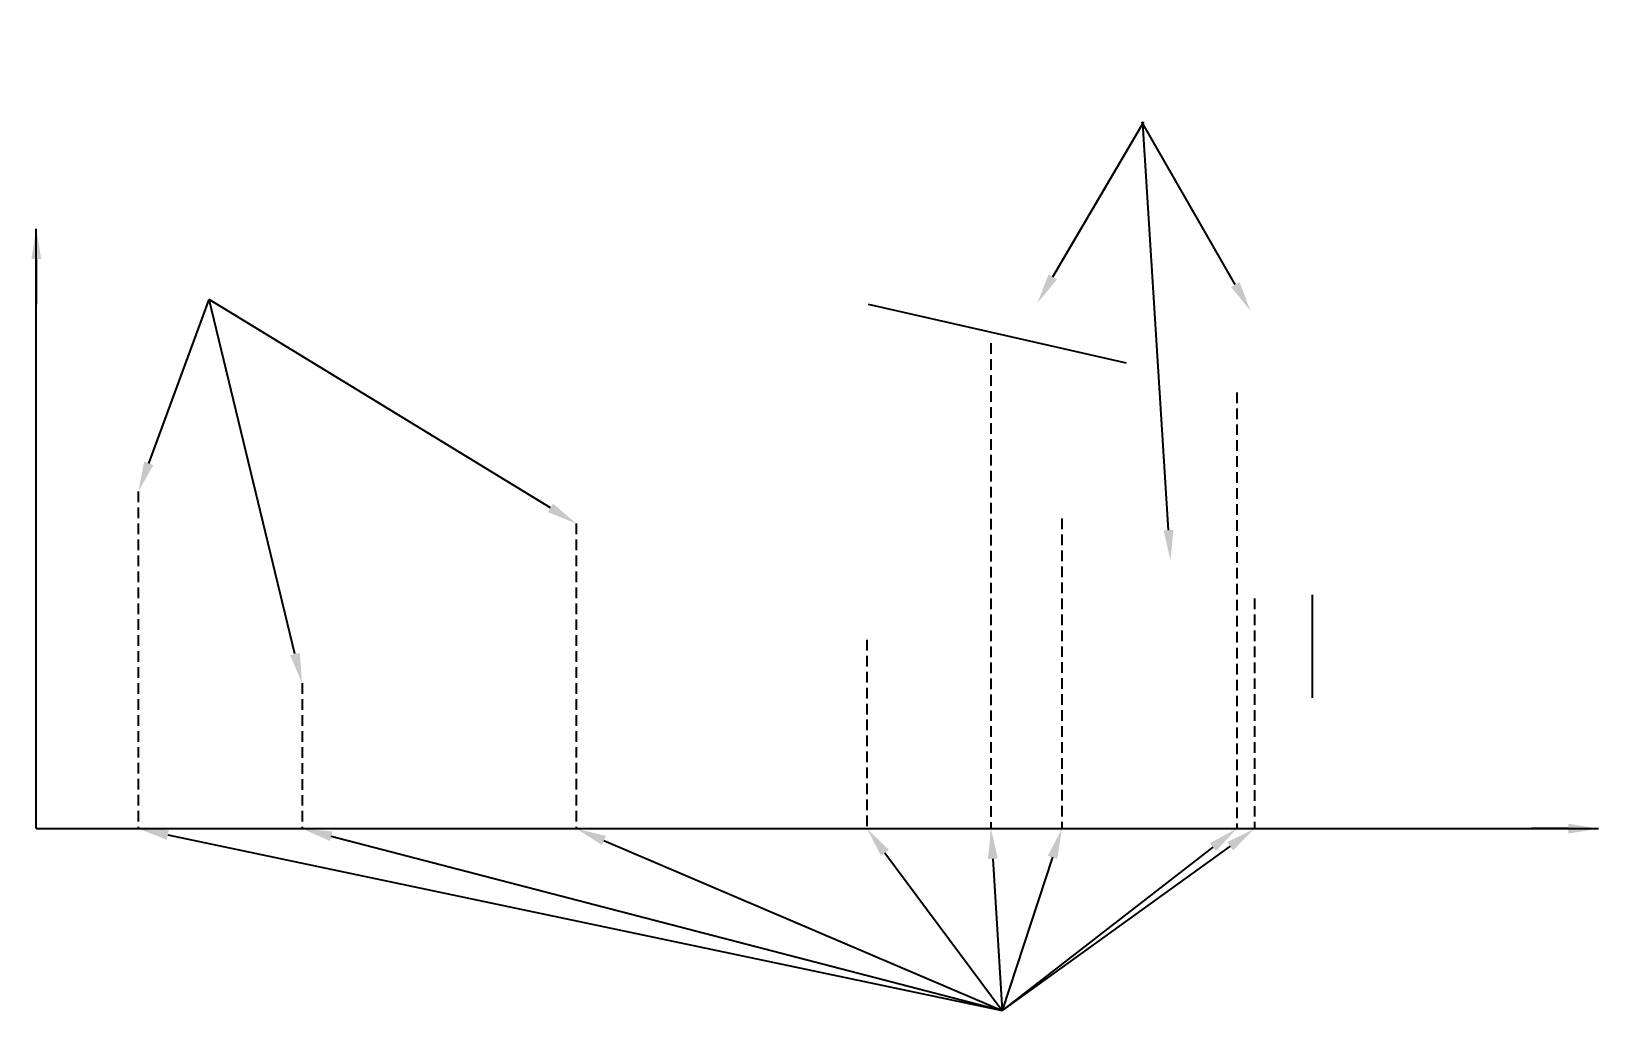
# Model space of a CAD drawing. Header units: millimetres. Extents: x -3434 to 5920, y -776 to 5068.
import ezdxf
from ezdxf import colors
from ezdxf.entities.mleader import LeaderData, LeaderLine
from ezdxf.math import Vec2, Vec3

# ---------------------------------------------------------------- set-up
doc = ezdxf.new("R2010")
doc.units = ezdxf.units.MM
doc.header["$PDMODE"] = 35
doc.linetypes.add('DASHED2', pattern=[9.525, 6.35, -3.175])
doc.styles.get("Standard").update_dxf_attribs({"font": 'arial.ttf'})

msp = doc.modelspace()

# ---------------------------------------------------------------- linework, layer by layer
for p, q in [((-3404.4, 310), (-3404.4, 3890)), ((1560, 3440), (3100, 3090)), ((4210, 1705), (4210, 1090)), ((-3404.4, 310), (5920, 310))]:
    msp.add_line(p, q)
at = {"linetype": 'DASHED2', "ltscale": 10}
for p, q in [((2293.3, 3206.7), (2293.3, 310)), ((3760, 2913.3), (3760, 310)), ((-2795.7, 2321.2), (-2795.7, 310)), ((2716.7, 2160), (2716.7, 310)), ((-181.9, 2130.6), (-181.9, 310)), ((3866.7, 1683.3), (3866.7, 310)), ((1553.3, 1436.7), (1553.3, 310)), ((-1818.4, 1177.4), (-1818.4, 310))]:
    msp.add_line(p, q, dxfattribs=at)
for p in [(1177.6, 310), (1177.6, 310), (1962.8, 310)]:
    msp.add_point(p)

# ---------------------------------------------------------------- leaders
ml = msp.add_multileader_mtext('Standard', dxfattribs=at)
ml.set_content('', color=256)
ml.set_leader_properties()
ml.build(insert=Vec2(0, 0))
ml.multileader.update_dxf_attribs({"text_left_attachment_type": 4, "text_right_attachment_type": 0, "dogleg_length": 0, "arrow_head_size": 180, "scale": 90})
ctx = ml.context
ctx.base_point, ctx.scale, ctx.char_height, ctx.arrow_head_size, ctx.landing_gap_size, ctx.plane_origin = Vec3(3026.4, 4528.3), 90, 360, 180, 180, Vec3(2571, 3447.7)
ctx.left_attachment, ctx.right_attachment = 4, 0
notes = []
notes.append((ctx, [(0, (1, 1, 0), (3206.4, 4528.3), (1, 0), 0, [(0, [(2571, 3447.7)], 0, [])])]))
ctx.mtext.insert, ctx.mtext.flow_direction = Vec3(3206.4, 5068.3), 5
ml = msp.add_multileader_mtext('Standard', dxfattribs=at)
ml.set_content('', color=256)
ml.set_leader_properties()
ml.build(insert=Vec2(0, 0))
ml.multileader.update_dxf_attribs({"text_left_attachment_type": 4, "text_right_attachment_type": 0, "dogleg_length": 0, "arrow_head_size": 180, "scale": 90})
ctx = ml.context
ctx.base_point, ctx.scale, ctx.char_height, ctx.arrow_head_size, ctx.landing_gap_size, ctx.plane_origin = Vec3(3014.4, 4528.3), 90, 360, 180, 180, Vec3(3841.2, 3401.2)
ctx.left_attachment, ctx.right_attachment = 4, 0
notes.append((ctx, [(1, (1, 1, 0), (3194.4, 4528.3), (1, 0), 0, [(0, [(3841.2, 3401.2)], 0, [])])]))
ctx.mtext.insert, ctx.mtext.flow_direction = Vec3(3194.4, 5068.3), 5
ml = msp.add_multileader_mtext('Standard', dxfattribs=at)
ml.set_content('')
ml.set_leader_properties()
ml.build(insert=Vec2(0, 0))
ml.multileader.update_dxf_attribs({"text_left_attachment_type": 4, "text_right_attachment_type": 0, "dogleg_length": 0, "arrow_head_size": 180, "scale": 90})
ctx = ml.context
ctx.base_point, ctx.scale, ctx.char_height, ctx.arrow_head_size, ctx.landing_gap_size, ctx.plane_origin = Vec3(3200.3, 4518), 90, 360, 180, 180, Vec3(2955.3, 2595.7)
ctx.left_attachment, ctx.right_attachment = 4, 0
notes.append((ctx, [(1, (1, 1, 0), (3200.3, 4518), (-1, 0), 0, [(0, [(3364.3, 1911.5)], 0, [])])]))
ctx.mtext, ml.multileader.dxf.content_type = None, 0
ml = msp.add_multileader_mtext('Standard')
ml.set_content('')
ml.set_leader_properties()
ml.build(insert=Vec2(0, 0))
ml.multileader.update_dxf_attribs({"text_left_attachment_type": 4, "text_right_attachment_type": 0, "dogleg_length": 0, "arrow_head_size": 180, "scale": 90})
ctx = ml.context
ctx.base_point, ctx.scale, ctx.char_height, ctx.arrow_head_size, ctx.landing_gap_size, ctx.plane_origin = Vec3(-3408, 3678.8), 90, 360, 180, 180, Vec3(-3404.4, 3890)
ctx.left_attachment, ctx.right_attachment = 4, 0
notes.append((ctx, [(0, (1, 1, 0), (-3404.4, 3670.1), (-1, 0), 0, [(0, [(-3404.4, 3890)], 0, [])])]))
ctx.mtext, ml.multileader.dxf.content_type = None, 0
ml = msp.add_multileader_mtext('Standard')
ml.set_content('')
ml.set_leader_properties()
ml.build(insert=Vec2(0, 0))
ml.multileader.update_dxf_attribs({"text_left_attachment_type": 4, "text_right_attachment_type": 0, "dogleg_length": 0, "arrow_head_size": 180, "scale": 90})
ctx = ml.context
ctx.base_point, ctx.scale, ctx.char_height, ctx.arrow_head_size, ctx.landing_gap_size, ctx.plane_origin = Vec3(-3404.4, 3439.4), 90, 360, 180, 180, Vec3(-3404.4, 3890)
ctx.left_attachment, ctx.right_attachment = 4, 0
notes.append((ctx, [(0, (1, 1, 0), (-3404.4, 3439.4), (-1, 0), 0, [(0, [(-3404.4, 3890)], 0, [])])]))
ctx.mtext, ml.multileader.dxf.content_type = None, 0
ml = msp.add_multileader_mtext('Standard', dxfattribs=at)
ml.set_content('')
ml.set_leader_properties()
ml.build(insert=Vec2(0, 0))
ml.multileader.update_dxf_attribs({"text_left_attachment_type": 4, "text_right_attachment_type": 0, "dogleg_length": 0, "arrow_head_size": 180, "scale": 90})
ctx = ml.context
ctx.base_point, ctx.scale, ctx.char_height, ctx.arrow_head_size, ctx.landing_gap_size, ctx.plane_origin = Vec3(-2373.3, 3468.1), 90, 360, 180, 180, Vec3(-2795.7, 2321.2)
ctx.left_attachment, ctx.right_attachment = 4, 0
notes.append((ctx, [(0, (1, 1, 0), (-2373.3, 3468.1), (1, 0), 0, [(0, [(-2795.7, 2321.2)], 0, [])])]))
ctx.mtext, ml.multileader.dxf.content_type = None, 0
ml = msp.add_multileader_mtext('Standard', dxfattribs=at)
ml.set_content('')
ml.set_leader_properties()
ml.build(insert=Vec2(0, 0))
ml.multileader.update_dxf_attribs({"text_left_attachment_type": 4, "text_right_attachment_type": 0, "dogleg_length": 0, "arrow_head_size": 180, "scale": 90})
ctx = ml.context
ctx.base_point, ctx.scale, ctx.char_height, ctx.arrow_head_size, ctx.landing_gap_size, ctx.plane_origin = Vec3(-2385.6, 3506.4), 90, 360, 180, 180, Vec3(-1818.4, 1177.4)
ctx.left_attachment, ctx.right_attachment = 4, 0
notes.append((ctx, [(0, (1, 1, 0), (-2373.3, 3468.1), (1, 0), 0, [(0, [(-1818.4, 1177.4)], 0, [])])]))
ctx.mtext, ml.multileader.dxf.content_type = None, 0
ml = msp.add_multileader_mtext('Standard', dxfattribs=at)
ml.set_content('')
ml.set_leader_properties()
ml.build(insert=Vec2(0, 0))
ml.multileader.update_dxf_attribs({"text_left_attachment_type": 4, "text_right_attachment_type": 0, "dogleg_length": 0, "arrow_head_size": 180, "scale": 90})
ctx = ml.context
ctx.base_point, ctx.scale, ctx.char_height, ctx.arrow_head_size, ctx.landing_gap_size, ctx.plane_origin = Vec3(-2344.7, 3469.4), 90, 360, 180, 180, Vec3(-181.9, 2130.6)
ctx.left_attachment, ctx.right_attachment = 4, 0
notes.append((ctx, [(0, (1, 1, 0), (-2373.3, 3468.1), (1, 0), 0, [(0, [(-181.9, 2130.6)], 0, [])])]))
ctx.mtext, ml.multileader.dxf.content_type = None, 0
ml = msp.add_multileader_mtext('Standard', dxfattribs=at)
ml.set_content('')
ml.set_leader_properties()
ml.build(insert=Vec2(0, 0))
ml.multileader.update_dxf_attribs({"text_left_attachment_type": 4, "text_right_attachment_type": 0, "dogleg_length": 0, "arrow_head_size": 180, "scale": 90})
ctx = ml.context
ctx.base_point, ctx.scale, ctx.char_height, ctx.arrow_head_size, ctx.landing_gap_size, ctx.plane_origin = Vec3(2334.1, -777.2), 90, 360, 180, 180, Vec3(-2795.7, 310)
ctx.left_attachment, ctx.right_attachment = 4, 0
notes.append((ctx, [(1, (1, 1, 0), (2360.2, -776.3), (1, 0), 0, [(0, [(-2795.7, 310)], 0, [])])]))
ctx.mtext, ml.multileader.dxf.content_type = None, 0
ml = msp.add_multileader_mtext('Standard', dxfattribs=at)
ml.set_content('')
ml.set_leader_properties()
ml.build(insert=Vec2(0, 0))
ml.multileader.update_dxf_attribs({"text_left_attachment_type": 4, "text_right_attachment_type": 0, "dogleg_length": 0, "arrow_head_size": 180, "scale": 90})
ctx = ml.context
ctx.base_point, ctx.scale, ctx.char_height, ctx.arrow_head_size, ctx.landing_gap_size, ctx.plane_origin = Vec3(2421.3, -652.3), 90, 360, 180, 180, Vec3(-1818.4, 310)
ctx.left_attachment, ctx.right_attachment = 4, 0
notes.append((ctx, [(1, (1, 1, 0), (2360.2, -776.3), (1, 0), 0, [(0, [(-1818.4, 310)], 0, [])])]))
ctx.mtext, ml.multileader.dxf.content_type = None, 0
ml = msp.add_multileader_mtext('Standard', dxfattribs=at)
ml.set_content('')
ml.set_leader_properties()
ml.build(insert=Vec2(0, 0))
ml.multileader.update_dxf_attribs({"text_left_attachment_type": 4, "text_right_attachment_type": 0, "dogleg_length": 0, "arrow_head_size": 180, "scale": 90})
ctx = ml.context
ctx.base_point, ctx.scale, ctx.char_height, ctx.arrow_head_size, ctx.landing_gap_size, ctx.plane_origin = Vec3(2343.7, -753.7), 90, 360, 180, 180, Vec3(-181.9, 310)
ctx.left_attachment, ctx.right_attachment = 4, 0
notes.append((ctx, [(1, (1, 1, 0), (2360.2, -776.3), (1, 0), 0, [(0, [(-181.9, 310)], 0, [])])]))
ctx.mtext, ml.multileader.dxf.content_type = None, 0
ml = msp.add_multileader_mtext('Standard', dxfattribs=at)
ml.set_content('')
ml.set_leader_properties()
ml.build(insert=Vec2(0, 0))
ml.multileader.update_dxf_attribs({"text_left_attachment_type": 4, "text_right_attachment_type": 0, "dogleg_length": 0, "arrow_head_size": 180, "scale": 90})
ctx = ml.context
ctx.base_point, ctx.scale, ctx.char_height, ctx.arrow_head_size, ctx.landing_gap_size, ctx.plane_origin = Vec3(2476.4, -703), 90, 360, 180, 180, Vec3(1553.3, 310)
ctx.left_attachment, ctx.right_attachment = 4, 0
notes.append((ctx, [(1, (1, 1, 0), (2360.2, -776.3), (1, 0), 0, [(0, [(1553.3, 310)], 0, [])])]))
ctx.mtext, ml.multileader.dxf.content_type = None, 0
ml = msp.add_multileader_mtext('Standard', dxfattribs=at)
ml.set_content('')
ml.set_leader_properties()
ml.build(insert=Vec2(0, 0))
ml.multileader.update_dxf_attribs({"text_left_attachment_type": 4, "text_right_attachment_type": 0, "dogleg_length": 0, "arrow_head_size": 180, "scale": 90})
ctx = ml.context
ctx.base_point, ctx.scale, ctx.char_height, ctx.arrow_head_size, ctx.landing_gap_size, ctx.plane_origin = Vec3(2394.8, -723.3), 90, 360, 180, 180, Vec3(2293.3, 310)
ctx.left_attachment, ctx.right_attachment = 4, 0
notes.append((ctx, [(1, (1, 1, 0), (2360.2, -776.3), (1, 0), 0, [(0, [(2293.3, 310)], 0, [])])]))
ctx.mtext, ml.multileader.dxf.content_type = None, 0
ml = msp.add_multileader_mtext('Standard', dxfattribs=at)
ml.set_content('')
ml.set_leader_properties()
ml.build(insert=Vec2(0, 0))
ml.multileader.update_dxf_attribs({"text_left_attachment_type": 4, "text_right_attachment_type": 0, "dogleg_length": 0, "arrow_head_size": 180, "scale": 90})
ctx = ml.context
ctx.base_point, ctx.scale, ctx.char_height, ctx.arrow_head_size, ctx.landing_gap_size, ctx.plane_origin = Vec3(2280.6, -723.3), 90, 360, 180, 180, Vec3(2716.7, 310)
ctx.left_attachment, ctx.right_attachment = 4, 0
notes.append((ctx, [(0, (1, 1, 0), (2360.2, -776.3), (-1, 0), 0, [(0, [(2716.7, 310)], 0, [])])]))
ctx.mtext, ml.multileader.dxf.content_type = None, 0
ml = msp.add_multileader_mtext('Standard', dxfattribs=at)
ml.set_content('')
ml.set_leader_properties()
ml.build(insert=Vec2(0, 0))
ml.multileader.update_dxf_attribs({"text_left_attachment_type": 4, "text_right_attachment_type": 0, "dogleg_length": 0, "arrow_head_size": 180, "scale": 90})
ctx = ml.context
ctx.base_point, ctx.scale, ctx.char_height, ctx.arrow_head_size, ctx.landing_gap_size, ctx.plane_origin = Vec3(2411.1, -753.7), 90, 360, 180, 180, Vec3(3760, 310)
ctx.left_attachment, ctx.right_attachment = 4, 0
notes.append((ctx, [(0, (1, 1, 0), (2360.2, -776.3), (-1, 0), 0, [(0, [(3760, 310)], 0, [])])]))
ctx.mtext, ml.multileader.dxf.content_type = None, 0
ml = msp.add_multileader_mtext('Standard', dxfattribs=at)
ml.set_content('')
ml.set_leader_properties()
ml.build(insert=Vec2(0, 0))
ml.multileader.update_dxf_attribs({"text_left_attachment_type": 4, "text_right_attachment_type": 0, "dogleg_length": 0, "arrow_head_size": 180, "scale": 90})
ctx = ml.context
ctx.base_point, ctx.scale, ctx.char_height, ctx.arrow_head_size, ctx.landing_gap_size, ctx.plane_origin = Vec3(2328.5, -716.3), 90, 360, 180, 180, Vec3(3866.7, 310)
ctx.left_attachment, ctx.right_attachment = 4, 0
notes.append((ctx, [(0, (1, 1, 0), (2360.2, -776.3), (-1, 0), 0, [(0, [(3866.7, 310)], 0, [])])]))
ctx.mtext, ml.multileader.dxf.content_type = None, 0
ml = msp.add_multileader_mtext('Standard')
ml.set_content('')
ml.set_leader_properties()
ml.build(insert=Vec2(0, 0))
ml.multileader.update_dxf_attribs({"text_left_attachment_type": 4, "text_right_attachment_type": 0, "dogleg_length": 0, "arrow_head_size": 180, "scale": 90})
ctx = ml.context
ctx.base_point, ctx.scale, ctx.char_height, ctx.arrow_head_size, ctx.landing_gap_size, ctx.plane_origin = Vec3(5533.7, 340.4), 90, 360, 180, 180, Vec3(5920, 310)
ctx.left_attachment, ctx.right_attachment = 4, 0
notes.append((ctx, [(0, (1, 1, 0), (5520.1, 310), (-1, 0), 0, [(0, [(5920, 310)], 0, [])])]))
ctx.mtext, ml.multileader.dxf.content_type = None, 0
for ctx, leaders in notes:
    for number, flags, end, landing, length, lines in leaders:
        leader = LeaderData()
        leader.index, (leader.has_last_leader_line, leader.has_dogleg_vector, leader.attachment_direction) = number, flags
        leader.last_leader_point, leader.dogleg_vector, leader.dogleg_length = Vec3(end), Vec3(landing), length
        for number, points, colour, breaks in lines:
            line = LeaderLine()
            line.index, line.vertices, line.color, line.breaks = number, Vec3.list(points), colors.encode_raw_color(colour), breaks
            leader.lines.append(line)
        ctx.leaders.append(leader)

doc.saveas('drawing.dxf')
